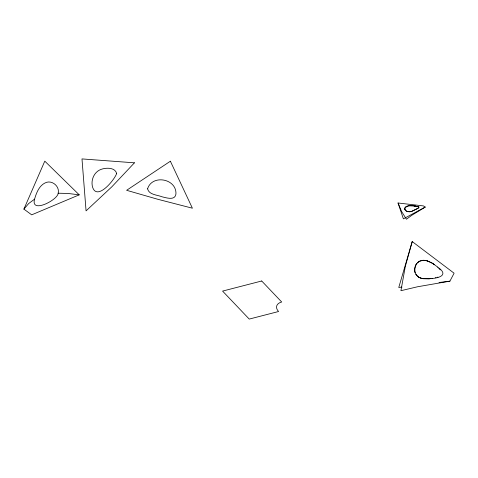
<?xml version="1.0" encoding="UTF-8"?>
<svg xmlns="http://www.w3.org/2000/svg" width="478" height="478" viewBox="0 0 478 478"><rect width="100%" height="100%" fill="white"/><g stroke="black" fill="none" stroke-linecap="round" stroke-linejoin="round"><path stroke-width="0.72" d="M414.534 269.49L414.575 268.767M414.581 268.732L415.43 265.637M58.173 193.208C59.798 186.874 52.974 180.535 46.754 182.267C39.572 184.568 36.477 192.497 34.583 199.147C30.251 214.09 57.892 200.007 58.173 193.208L68.169 193.471L79.228 194.851L44.783 161.146L23.9 209.125L31.697 214.831L79.228 194.851M408.851 253.047L398.772 287.481L401.968 287.087M409.019 252.474L412.215 241.563L454.1 273.207L449.912 281.16L417.653 286.746L400.934 290.696L405.344 266.27L412.215 241.563M415.448 265.601L415.758 264.973M415.776 264.943L416.039 264.495M23.9 209.125L28.674 203.538L34.583 199.147M416.583 263.707L416.84 263.39M418.967 207.494L417.909 208.318M418.818 207.494L418.005 208.127M417.629 262.565L418.047 262.201M418.28 262.022L418.704 261.717M425.247 207.07L411.66 215.363L406.449 219.241L401.61 211.521L398.043 202.995L423.496 205.928L425.247 207.07L403.39 218.864L398.043 202.995M417.862 208.354L410.931 211.694M417.814 208.384L411.815 211.372A11.86 6.955 13.7 0 1 411.092 211.569L407.597 211.664A3.113 1.828 13.7 0 1 407.125 211.503A4.23 2.48 13.7 0 1 404.95 209.382M418.83 261.639L419.278 261.37M419.505 261.251L423.12 260.319M437.944 277.144L436.964 277.401M435.775 277.682L435.452 277.754M410.966 211.599L409.975 211.766A5.288 3.101 13.7 0 1 409.114 211.814C399.518 210.105 408.361 203.24 414.516 206.024M432.465 278.345L432.01 278.423M431.449 278.507C437.962 278.232 449.493 275.34 438.027 267.345L437.573 267.184M431.06 278.56L429.674 278.734M430.481 278.638L430.08 278.692M439.043 282.504L449.912 281.16M429.961 278.704L422.887 278.638M429.567 278.746L428.85 278.811M428.611 278.829L423.49 278.728M409.473 205.821L414.85 206.066M423.389 260.313L423.944 260.319M424.315 260.337L424.823 260.385M414.785 206.102L415.591 206.161M414.892 206.12L415.478 206.143M415.418 206.185L418.202 206.616M415.519 206.197L416.189 206.293M423.394 278.716L423.066 278.668M425.265 260.444L427.003 260.833M416.386 206.323L418.041 206.574M425.844 260.576C413.38 257.702 410.22 277.796 423.281 278.507M426.155 260.612L426.639 260.731M417.945 206.616L418.871 206.843M421.662 278.375L420.377 277.969M426.86 260.791L431.969 262.936L437.77 267.118M427.045 260.845L427.613 261.018M418.28 206.699L418.853 206.944M427.792 261.078L428.425 261.311M420.317 277.945L419.893 277.772M428.736 261.43L432.99 263.701M418.782 277.21L418.483 277.025M418.417 276.989L415.77 274.288M433.056 263.742L433.636 264.131M433.809 264.25L434.412 264.675M438.78 268.278L439.198 268.684M439.587 269.06L439.939 269.425M440.035 269.526L440.399 269.915M404.854 209.346L404.758 209M415.047 272.783L414.898 272.317M414.779 271.886L414.671 271.343M414.623 271.086L414.569 270.632M414.546 270.291L414.528 269.759M409.479 205.827A9.811 5.754 13.7 0 0 407.471 206.072L407.077 206.173A5.694 3.34 13.7 0 0 404.687 208.994M116.638 173.442C114.875 179.423 97.41 200.915 92.702 187.537C90.438 180.511 93.963 171.829 101.157 169.343C106.044 167.599 115.013 167.228 116.638 173.442M147.588 188.858C148.987 194.893 157.262 194.821 162.03 196.793C166.338 197.802 174.966 200.802 175.934 194.104C176.83 178.509 151.968 174.129 147.588 188.858M134.443 162.819L111.858 186.784L86.064 210.876L81.989 158.917L134.443 162.819M170.377 161.223L126.622 190.304L157.907 199.314L192.401 208.205L170.377 161.223M261.705 280.992L222.581 291.09L249.235 319.083L278.578 311.513A12.058 7.068 13.7 0 1 281.697 301.994L261.705 280.992"/></g></svg>
